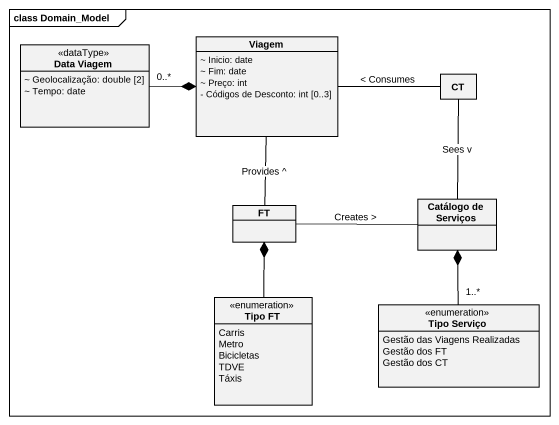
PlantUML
@startuml
mainframe class Domain_Model
hide circle
hide empty members
skinparam classAttributeIconSize 0
class "Data Viagem" as Data_Viagem <<dataType>> {
  ~ Geolocalização: double [2]
  ~ Tempo: date
}
class Viagem {
  ~ Inicio: date
  ~ Fim: date
  ~ Preço: int
  - Códigos de Desconto: int [0..3]
}
class CT
class FT
class "Catálogo de Serviços" as Catálogo_de_Serviços
enum "Tipo FT" as Tipo_FT {
  Carris
  Metro
  Bicicletas
  TDVE
  Táxis
}
enum "Tipo Serviço" as Tipo_Serviço {
  Gestão das Viagens Realizadas
  Gestão dos FT
  Gestão dos CT
}
Data_Viagem "0..*" -right-* Viagem
CT -left- Viagem : < Consumes
CT -- Catálogo_de_Serviços : Sees v
FT -up- Viagem : Provides ^
FT -right- Catálogo_de_Serviços : Creates >
Tipo_FT -up-* FT
Tipo_Serviço "1..*" -up-* Catálogo_de_Serviços
@enduml
